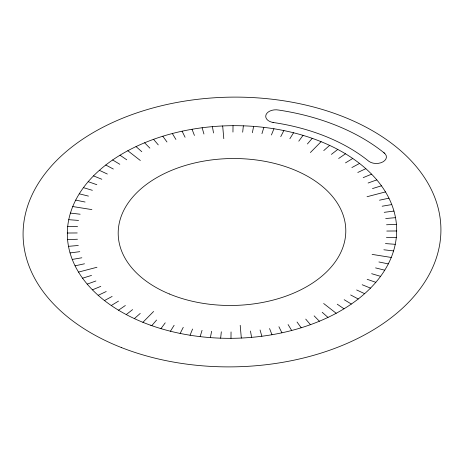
<?xml version="1.0" encoding="UTF-8"?>
<svg xmlns="http://www.w3.org/2000/svg" width="464" height="464" viewBox="0 0 464 464"><rect width="100%" height="100%" fill="white"/><g stroke="black" fill="none" stroke-linecap="round" stroke-linejoin="round"><path stroke-width="0.7" d="M230.979 338.32L231.043 331.934M232.957 132.066L233.021 125.68M220.644 338.175L221.328 331.795M242.672 132.205L243.356 125.825M210.349 337.612L211.648 331.261M252.352 132.739L253.651 126.388M200.141 336.626L202.055 330.339M261.945 133.661L263.859 127.374M190.06 335.234L192.577 329.028M271.423 134.972L273.94 128.766M180.142 333.43L183.257 327.335M280.743 136.665L283.858 130.57M170.433 331.226L174.133 325.27M289.867 138.73L293.567 132.774M160.962 328.634L165.23 322.828M298.77 141.172L303.038 135.366M151.774 325.658L156.594 320.032M307.406 143.968L312.226 138.342M142.9 322.318L153.607 311.46M310.393 152.54L321.1 141.682M134.38 318.611L140.25 313.409M323.75 150.591L329.62 145.389M126.249 314.569L132.6 309.61M331.4 154.39L337.751 149.431M118.529 310.201L125.35 305.503M338.65 158.497L345.471 153.799M111.261 305.527L118.511 301.107M345.489 162.893L352.739 158.473M104.464 300.556L112.131 296.438M351.869 167.562L359.536 163.444M98.177 295.319L106.215 291.514M357.785 172.486L365.823 168.681M92.411 289.832L100.798 286.358M363.202 177.642L371.589 174.168M87.203 284.113L95.903 280.981M368.097 183.019L376.797 179.887M82.563 278.191L91.541 275.413M372.459 188.587L381.437 185.809M78.515 272.084L96.959 267.27M367.041 196.73L385.485 191.916M75.069 265.826L84.5 263.79M379.5 200.21L388.931 198.174M72.245 259.428L81.844 257.781M382.156 206.219L391.755 204.572M70.052 252.921L79.779 251.668M384.221 212.332L393.948 211.079M68.498 246.338L78.317 245.473M385.683 218.527L395.502 217.662M67.587 239.691L77.465 239.233M386.535 224.767L396.413 224.309M67.326 233.021L77.221 232.957M386.779 231.043L396.674 230.979M67.715 226.339L77.587 226.681M386.413 237.319L396.285 237.661M68.753 219.687L78.561 220.423M385.439 243.577L395.247 244.313M70.429 213.08L80.139 214.217M383.861 249.783L393.571 250.92M72.749 206.544L91.889 209.606M372.111 254.394L391.251 257.456M75.702 200.112L85.092 202.031M378.908 261.969L388.298 263.888M79.263 193.807L88.438 196.104M375.562 267.896L384.737 270.193M83.433 187.653L92.359 190.315M371.641 273.685L380.567 276.347M88.183 181.673L96.825 184.695M367.175 279.305L375.817 282.327M93.508 175.891L101.825 179.261M362.175 284.739L370.492 288.109M99.371 170.329L107.341 174.035M356.659 289.965L364.629 293.671M105.763 165.016L113.349 169.041M350.651 294.959L358.237 298.984M112.653 159.964L119.828 164.291M344.172 299.709L351.347 304.036M120.014 155.191L126.742 159.807M337.258 304.193L343.986 308.809M127.815 150.73L140.337 160.498M323.663 303.502L336.185 313.27M136.033 146.583L141.798 151.716M322.202 312.284L327.967 317.417M144.623 142.779L149.872 148.138M314.128 315.862L319.377 321.221M153.561 139.322L158.27 144.89M305.73 319.11L310.439 324.678M162.806 136.23L166.965 141.984M297.035 322.016L301.194 327.77M172.324 133.522L175.914 139.438M288.086 324.562L291.676 330.478M182.079 131.196L185.084 137.257M278.916 326.743L281.921 332.804M192.032 129.27L194.433 135.447M269.567 328.553L271.968 334.73M202.142 127.757L203.94 134.015M260.06 329.985L261.858 336.243M212.373 126.643L213.55 132.977M250.45 331.023L251.627 337.357M222.679 125.953L223.799 138.695M240.201 325.305L241.321 338.047M383.879 152.685A9.97 6.432 -1 0 1 383.009 161.837A9.97 6.432 -1 0 1 368.857 161.298A173.959 112.282 -1 0 0 272.965 122.45M273.673 122.554A9.97 6.432 -1 0 1 266.034 114.718A9.97 6.432 -1 0 1 278.667 110.061A193.865 125.135 -1 0 1 384.662 153.323M150.295 325.136A164.691 106.302 -1 0 0 396.679 229.848A164.691 106.302 -1 0 0 149.025 141.015A164.691 106.302 -1 0 0 150.295 325.136M169.319 293.956A113.808 73.457 -1 0 0 345.599 235.231A113.808 73.457 -1 0 0 181.082 166.814A113.808 73.457 -1 0 0 169.319 293.956M121.464 347.577A208.939 134.862 -1 0 0 440.8 234.448A208.939 134.862 -1 0 0 133.736 113.976A208.939 134.862 -1 0 0 121.464 347.577"/></g></svg>
